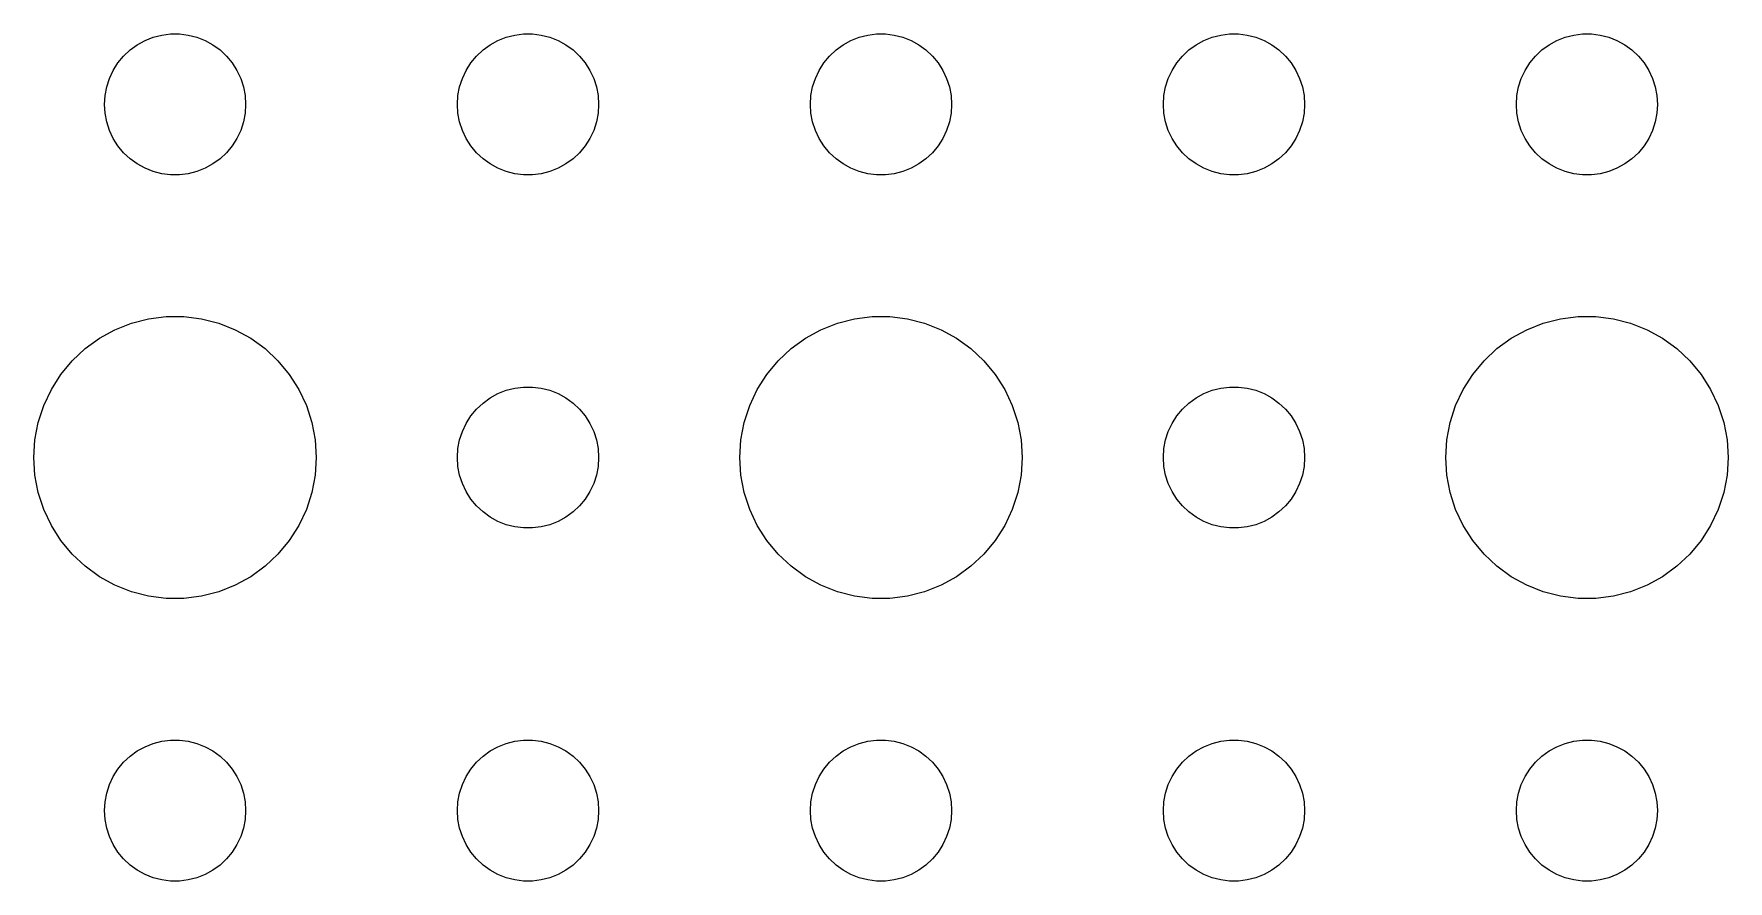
# Model space of a CAD drawing. Header units: metres. Extents: x -134 to 134, y 62 to 166.
# Drawn here: x -70.5 to -34.5, y 90 to 108 of the extents above; entities that cross this region are included whole.
import ezdxf

# ---------------------------------------------------------------- set-up
doc = ezdxf.new("R2010")
doc.units = ezdxf.units.M

msp = doc.modelspace()

# ---------------------------------------------------------------- linework, layer by layer
for p, q in [((-68.5934, 107.527), (-68.4561, 107.656)), ((-68.4561, 107.656), (-68.3037, 107.766)), ((-68.3037, 107.766), (-68.1387, 107.857)), ((-68.1387, 107.857), (-67.9635, 107.927)), ((-67.9635, 107.927), (-67.7811, 107.973)), ((-67.7811, 107.973), (-67.5942, 107.997)), ((-67.5942, 107.997), (-67.4058, 107.997)), ((-67.4058, 107.997), (-67.2189, 107.973)), ((-67.2189, 107.973), (-67.0365, 107.927)), ((-67.0365, 107.927), (-66.8613, 107.857)), ((-66.8613, 107.857), (-66.6963, 107.766)), ((-66.6963, 107.766), (-66.5439, 107.656)), ((-66.5439, 107.656), (-66.4065, 107.527)), ((-61.0934, 107.527), (-60.9561, 107.656)), ((-60.9561, 107.656), (-60.8037, 107.766)), ((-60.8037, 107.766), (-60.6387, 107.857)), ((-60.6387, 107.857), (-60.4635, 107.927)), ((-60.4635, 107.927), (-60.2811, 107.973)), ((-60.2811, 107.973), (-60.0942, 107.997)), ((-60.0942, 107.997), (-59.9058, 107.997)), ((-59.9058, 107.997), (-59.7189, 107.973)), ((-59.7189, 107.973), (-59.5365, 107.927)), ((-59.5365, 107.927), (-59.3613, 107.857)), ((-59.3613, 107.857), (-59.1963, 107.766)), ((-59.1963, 107.766), (-59.0439, 107.656)), ((-59.0439, 107.656), (-58.9065, 107.527)), ((-53.5934, 107.527), (-53.4561, 107.656)), ((-53.4561, 107.656), (-53.3037, 107.766)), ((-53.3037, 107.766), (-53.1387, 107.857)), ((-53.1387, 107.857), (-52.9635, 107.927)), ((-52.9635, 107.927), (-52.7811, 107.973)), ((-52.7811, 107.973), (-52.5942, 107.997)), ((-52.5942, 107.997), (-52.4058, 107.997)), ((-52.4058, 107.997), (-52.2189, 107.973)), ((-52.2189, 107.973), (-52.0365, 107.927)), ((-52.0365, 107.927), (-51.8613, 107.857)), ((-51.8613, 107.857), (-51.6963, 107.766)), ((-51.6963, 107.766), (-51.5439, 107.656)), ((-51.5439, 107.656), (-51.4065, 107.527)), ((-46.0934, 107.527), (-45.9561, 107.656)), ((-45.9561, 107.656), (-45.8037, 107.766)), ((-45.8037, 107.766), (-45.6387, 107.857)), ((-45.6387, 107.857), (-45.4635, 107.927)), ((-45.4635, 107.927), (-45.2811, 107.973)), ((-45.2811, 107.973), (-45.0942, 107.997)), ((-45.0942, 107.997), (-44.9058, 107.997)), ((-44.9058, 107.997), (-44.7189, 107.973)), ((-44.7189, 107.973), (-44.5365, 107.927)), ((-44.5365, 107.927), (-44.3613, 107.857)), ((-44.3613, 107.857), (-44.1963, 107.766)), ((-44.1963, 107.766), (-44.0439, 107.656)), ((-44.0439, 107.656), (-43.9065, 107.527)), ((-38.5934, 107.527), (-38.4561, 107.656)), ((-38.4561, 107.656), (-38.3037, 107.766)), ((-38.3037, 107.766), (-38.1387, 107.857)), ((-38.1387, 107.857), (-37.9635, 107.927)), ((-37.9635, 107.927), (-37.7811, 107.973)), ((-37.7811, 107.973), (-37.5942, 107.997)), ((-37.5942, 107.997), (-37.4058, 107.997)), ((-37.4058, 107.997), (-37.2189, 107.973)), ((-37.2189, 107.973), (-37.0365, 107.927)), ((-37.0365, 107.927), (-36.8613, 107.857)), ((-36.8613, 107.857), (-36.6963, 107.766)), ((-36.6963, 107.766), (-36.5439, 107.656)), ((-36.5439, 107.656), (-36.4065, 107.527)), ((-68.8145, 107.223), (-68.7135, 107.382)), ((-68.7135, 107.382), (-68.5934, 107.527)), ((-66.4065, 107.527), (-66.2865, 107.382)), ((-66.2865, 107.382), (-66.1855, 107.223)), ((-61.3145, 107.223), (-61.2135, 107.382)), ((-61.2135, 107.382), (-61.0934, 107.527)), ((-58.9065, 107.527), (-58.7865, 107.382)), ((-58.7865, 107.382), (-58.6855, 107.223)), ((-53.8145, 107.223), (-53.7135, 107.382)), ((-53.7135, 107.382), (-53.5934, 107.527)), ((-51.4065, 107.527), (-51.2865, 107.382)), ((-51.2865, 107.382), (-51.1855, 107.223)), ((-46.3145, 107.223), (-46.2135, 107.382)), ((-46.2135, 107.382), (-46.0934, 107.527)), ((-43.9065, 107.527), (-43.7865, 107.382)), ((-43.7865, 107.382), (-43.6855, 107.223)), ((-38.8145, 107.223), (-38.7135, 107.382)), ((-38.7135, 107.382), (-38.5934, 107.527)), ((-36.4065, 107.527), (-36.2865, 107.382)), ((-36.2865, 107.382), (-36.1855, 107.223)), ((-68.9529, 106.873), (-68.8947, 107.052)), ((-68.8947, 107.052), (-68.8145, 107.223)), ((-66.1855, 107.223), (-66.1053, 107.052)), ((-66.1053, 107.052), (-66.0471, 106.873)), ((-61.4529, 106.873), (-61.3947, 107.052)), ((-61.3947, 107.052), (-61.3145, 107.223)), ((-58.6855, 107.223), (-58.6053, 107.052)), ((-58.6053, 107.052), (-58.5471, 106.873)), ((-53.9529, 106.873), (-53.8947, 107.052)), ((-53.8947, 107.052), (-53.8145, 107.223)), ((-51.1855, 107.223), (-51.1053, 107.052)), ((-51.1053, 107.052), (-51.0471, 106.873)), ((-46.4529, 106.873), (-46.3947, 107.052)), ((-46.3947, 107.052), (-46.3145, 107.223)), ((-43.6855, 107.223), (-43.6053, 107.052)), ((-43.6053, 107.052), (-43.5471, 106.873)), ((-38.9529, 106.873), (-38.8947, 107.052)), ((-38.8947, 107.052), (-38.8145, 107.223)), ((-36.1855, 107.223), (-36.1053, 107.052)), ((-36.1053, 107.052), (-36.0471, 106.873)), ((-69, 106.5), (-68.9882, 106.688)), ((-68.9882, 106.688), (-68.9529, 106.873)), ((-66.0471, 106.873), (-66.0118, 106.688)), ((-66.0118, 106.688), (-66, 106.5)), ((-61.5, 106.5), (-61.4882, 106.688)), ((-61.4882, 106.688), (-61.4529, 106.873)), ((-58.5471, 106.873), (-58.5118, 106.688)), ((-58.5118, 106.688), (-58.5, 106.5)), ((-54, 106.5), (-53.9882, 106.688)), ((-53.9882, 106.688), (-53.9529, 106.873)), ((-51.0471, 106.873), (-51.0118, 106.688)), ((-51.0118, 106.688), (-51, 106.5)), ((-46.5, 106.5), (-46.4882, 106.688)), ((-46.4882, 106.688), (-46.4529, 106.873)), ((-43.5471, 106.873), (-43.5118, 106.688)), ((-43.5118, 106.688), (-43.5, 106.5)), ((-39, 106.5), (-38.9882, 106.688)), ((-38.9882, 106.688), (-38.9529, 106.873)), ((-36.0471, 106.873), (-36.0118, 106.688)), ((-36.0118, 106.688), (-36, 106.5)), ((-68.9882, 106.312), (-69, 106.5)), ((-68.9529, 106.127), (-68.9882, 106.312)), ((-66.0118, 106.312), (-66.0471, 106.127)), ((-66, 106.5), (-66.0118, 106.312)), ((-61.4882, 106.312), (-61.5, 106.5)), ((-61.4529, 106.127), (-61.4882, 106.312)), ((-58.5118, 106.312), (-58.5471, 106.127)), ((-58.5, 106.5), (-58.5118, 106.312)), ((-53.9882, 106.312), (-54, 106.5)), ((-53.9529, 106.127), (-53.9882, 106.312)), ((-51.0118, 106.312), (-51.0471, 106.127)), ((-51, 106.5), (-51.0118, 106.312)), ((-46.4882, 106.312), (-46.5, 106.5)), ((-46.4529, 106.127), (-46.4882, 106.312)), ((-43.5118, 106.312), (-43.5471, 106.127)), ((-43.5, 106.5), (-43.5118, 106.312)), ((-38.9882, 106.312), (-39, 106.5)), ((-38.9529, 106.127), (-38.9882, 106.312)), ((-36.0118, 106.312), (-36.0471, 106.127)), ((-36, 106.5), (-36.0118, 106.312)), ((-68.8947, 105.948), (-68.9529, 106.127)), ((-68.8145, 105.777), (-68.8947, 105.948)), ((-66.1053, 105.948), (-66.1855, 105.777)), ((-66.0471, 106.127), (-66.1053, 105.948)), ((-61.3947, 105.948), (-61.4529, 106.127)), ((-61.3145, 105.777), (-61.3947, 105.948)), ((-58.6053, 105.948), (-58.6855, 105.777)), ((-58.5471, 106.127), (-58.6053, 105.948)), ((-53.8947, 105.948), (-53.9529, 106.127)), ((-53.8145, 105.777), (-53.8947, 105.948)), ((-51.1053, 105.948), (-51.1855, 105.777)), ((-51.0471, 106.127), (-51.1053, 105.948)), ((-46.3947, 105.948), (-46.4529, 106.127)), ((-46.3145, 105.777), (-46.3947, 105.948)), ((-43.6053, 105.948), (-43.6855, 105.777)), ((-43.5471, 106.127), (-43.6053, 105.948)), ((-38.8947, 105.948), (-38.9529, 106.127)), ((-38.8145, 105.777), (-38.8947, 105.948)), ((-36.1053, 105.948), (-36.1855, 105.777)), ((-36.0471, 106.127), (-36.1053, 105.948)), ((-68.7135, 105.618), (-68.8145, 105.777)), ((-68.5934, 105.473), (-68.7135, 105.618)), ((-66.2865, 105.618), (-66.4065, 105.473)), ((-66.1855, 105.777), (-66.2865, 105.618)), ((-61.2135, 105.618), (-61.3145, 105.777)), ((-61.0934, 105.473), (-61.2135, 105.618)), ((-58.7865, 105.618), (-58.9065, 105.473)), ((-58.6855, 105.777), (-58.7865, 105.618)), ((-53.7135, 105.618), (-53.8145, 105.777)), ((-53.5934, 105.473), (-53.7135, 105.618)), ((-51.2865, 105.618), (-51.4065, 105.473)), ((-51.1855, 105.777), (-51.2865, 105.618)), ((-46.2135, 105.618), (-46.3145, 105.777)), ((-46.0934, 105.473), (-46.2135, 105.618)), ((-43.7865, 105.618), (-43.9065, 105.473)), ((-43.6855, 105.777), (-43.7865, 105.618)), ((-38.7135, 105.618), (-38.8145, 105.777)), ((-38.5934, 105.473), (-38.7135, 105.618)), ((-36.2865, 105.618), (-36.4065, 105.473)), ((-36.1855, 105.777), (-36.2865, 105.618)), ((-68.4561, 105.344), (-68.5934, 105.473)), ((-68.3037, 105.234), (-68.4561, 105.344)), ((-68.1387, 105.143), (-68.3037, 105.234)), ((-67.9635, 105.073), (-68.1387, 105.143)), ((-66.8613, 105.143), (-67.0365, 105.073)), ((-66.6963, 105.234), (-66.8613, 105.143)), ((-66.5439, 105.344), (-66.6963, 105.234)), ((-66.4065, 105.473), (-66.5439, 105.344)), ((-60.9561, 105.344), (-61.0934, 105.473)), ((-60.8037, 105.234), (-60.9561, 105.344)), ((-60.6387, 105.143), (-60.8037, 105.234)), ((-60.4635, 105.073), (-60.6387, 105.143)), ((-59.3613, 105.143), (-59.5365, 105.073)), ((-59.1963, 105.234), (-59.3613, 105.143)), ((-59.0439, 105.344), (-59.1963, 105.234)), ((-58.9065, 105.473), (-59.0439, 105.344)), ((-53.4561, 105.344), (-53.5934, 105.473)), ((-53.3037, 105.234), (-53.4561, 105.344)), ((-53.1387, 105.143), (-53.3037, 105.234)), ((-52.9635, 105.073), (-53.1387, 105.143)), ((-51.8613, 105.143), (-52.0365, 105.073)), ((-51.6963, 105.234), (-51.8613, 105.143)), ((-51.5439, 105.344), (-51.6963, 105.234)), ((-51.4065, 105.473), (-51.5439, 105.344)), ((-45.9561, 105.344), (-46.0934, 105.473)), ((-45.8037, 105.234), (-45.9561, 105.344)), ((-45.6387, 105.143), (-45.8037, 105.234)), ((-45.4635, 105.073), (-45.6387, 105.143)), ((-44.3613, 105.143), (-44.5365, 105.073)), ((-44.1963, 105.234), (-44.3613, 105.143)), ((-44.0439, 105.344), (-44.1963, 105.234)), ((-43.9065, 105.473), (-44.0439, 105.344)), ((-38.4561, 105.344), (-38.5934, 105.473)), ((-38.3037, 105.234), (-38.4561, 105.344)), ((-38.1387, 105.143), (-38.3037, 105.234)), ((-37.9635, 105.073), (-38.1387, 105.143)), ((-36.8613, 105.143), (-37.0365, 105.073)), ((-36.6963, 105.234), (-36.8613, 105.143)), ((-36.5439, 105.344), (-36.6963, 105.234)), ((-36.4065, 105.473), (-36.5439, 105.344)), ((-67.7811, 105.027), (-67.9635, 105.073)), ((-67.5942, 105.003), (-67.7811, 105.027)), ((-67.4058, 105.003), (-67.5942, 105.003)), ((-67.2189, 105.027), (-67.4058, 105.003)), ((-67.0365, 105.073), (-67.2189, 105.027)), ((-60.2811, 105.027), (-60.4635, 105.073)), ((-60.0942, 105.003), (-60.2811, 105.027)), ((-59.9058, 105.003), (-60.0942, 105.003)), ((-59.7189, 105.027), (-59.9058, 105.003)), ((-59.5365, 105.073), (-59.7189, 105.027)), ((-52.7811, 105.027), (-52.9635, 105.073)), ((-52.5942, 105.003), (-52.7811, 105.027)), ((-52.4058, 105.003), (-52.5942, 105.003)), ((-52.2189, 105.027), (-52.4058, 105.003)), ((-52.0365, 105.073), (-52.2189, 105.027)), ((-45.2811, 105.027), (-45.4635, 105.073)), ((-45.0942, 105.003), (-45.2811, 105.027)), ((-44.9058, 105.003), (-45.0942, 105.003)), ((-44.7189, 105.027), (-44.9058, 105.003)), ((-44.5365, 105.073), (-44.7189, 105.027)), ((-37.7811, 105.027), (-37.9635, 105.073)), ((-37.5942, 105.003), (-37.7811, 105.027)), ((-37.4058, 105.003), (-37.5942, 105.003)), ((-37.2189, 105.027), (-37.4058, 105.003)), ((-37.0365, 105.073), (-37.2189, 105.027)), ((-68.427, 101.853), (-68.0621, 101.947)), ((-68.0621, 101.947), (-67.6884, 101.994)), ((-67.6884, 101.994), (-67.3116, 101.994)), ((-67.3116, 101.994), (-66.9379, 101.947)), ((-66.9379, 101.947), (-66.573, 101.853)), ((-53.427, 101.853), (-53.0621, 101.947)), ((-53.0621, 101.947), (-52.6884, 101.994)), ((-52.6884, 101.994), (-52.3116, 101.994)), ((-52.3116, 101.994), (-51.9379, 101.947)), ((-51.9379, 101.947), (-51.5729, 101.853)), ((-38.427, 101.853), (-38.0621, 101.947)), ((-38.0621, 101.947), (-37.6884, 101.994)), ((-37.6884, 101.994), (-37.3116, 101.994)), ((-37.3116, 101.994), (-36.9379, 101.947)), ((-36.9379, 101.947), (-36.5729, 101.853)), ((-69.4123, 101.312), (-69.1075, 101.533)), ((-69.1075, 101.533), (-68.7773, 101.714)), ((-68.7773, 101.714), (-68.427, 101.853)), ((-66.573, 101.853), (-66.2227, 101.714)), ((-66.2227, 101.714), (-65.8925, 101.533)), ((-65.8925, 101.533), (-65.5877, 101.312)), ((-54.4123, 101.312), (-54.1075, 101.533)), ((-54.1075, 101.533), (-53.7773, 101.714)), ((-53.7773, 101.714), (-53.427, 101.853)), ((-51.5729, 101.853), (-51.2227, 101.714)), ((-51.2227, 101.714), (-50.8925, 101.533)), ((-50.8925, 101.533), (-50.5877, 101.312)), ((-39.4123, 101.312), (-39.1075, 101.533)), ((-39.1075, 101.533), (-38.7773, 101.714)), ((-38.7773, 101.714), (-38.427, 101.853)), ((-36.5729, 101.853), (-36.2227, 101.714)), ((-36.2227, 101.714), (-35.8925, 101.533)), ((-35.8925, 101.533), (-35.5877, 101.312)), ((-69.6869, 101.054), (-69.4123, 101.312)), ((-65.5877, 101.312), (-65.3131, 101.054)), ((-54.6869, 101.054), (-54.4123, 101.312)), ((-50.5877, 101.312), (-50.3131, 101.054)), ((-39.6869, 101.054), (-39.4123, 101.312)), ((-35.5877, 101.312), (-35.3131, 101.054)), ((-69.927, 100.763), (-69.6869, 101.054)), ((-65.3131, 101.054), (-65.073, 100.763)), ((-54.927, 100.763), (-54.6869, 101.054)), ((-50.3131, 101.054), (-50.0729, 100.763)), ((-39.927, 100.763), (-39.6869, 101.054)), ((-35.3131, 101.054), (-35.0729, 100.763)), ((-70.2893, 100.104), (-70.1289, 100.445)), ((-70.1289, 100.445), (-69.927, 100.763)), ((-65.073, 100.763), (-64.8711, 100.445)), ((-64.8711, 100.445), (-64.7107, 100.104)), ((-60.4635, 100.427), (-60.2811, 100.473)), ((-60.2811, 100.473), (-60.0942, 100.497)), ((-60.0942, 100.497), (-59.9058, 100.497)), ((-59.9058, 100.497), (-59.7189, 100.473)), ((-59.7189, 100.473), (-59.5365, 100.427)), ((-55.2893, 100.104), (-55.1289, 100.445)), ((-55.1289, 100.445), (-54.927, 100.763)), ((-50.0729, 100.763), (-49.8711, 100.445)), ((-49.8711, 100.445), (-49.7107, 100.104)), ((-45.4635, 100.427), (-45.2811, 100.473)), ((-45.2811, 100.473), (-45.0942, 100.497)), ((-45.0942, 100.497), (-44.9058, 100.497)), ((-44.9058, 100.497), (-44.7189, 100.473)), ((-44.7189, 100.473), (-44.5365, 100.427)), ((-40.2893, 100.104), (-40.1289, 100.445)), ((-40.1289, 100.445), (-39.927, 100.763)), ((-35.0729, 100.763), (-34.8711, 100.445)), ((-34.8711, 100.445), (-34.7107, 100.104)), ((-70.4057, 99.7461), (-70.2893, 100.104)), ((-64.7107, 100.104), (-64.5943, 99.7461)), ((-61.0934, 100.027), (-60.9561, 100.156)), ((-60.9561, 100.156), (-60.8037, 100.266)), ((-60.8037, 100.266), (-60.6387, 100.357)), ((-60.6387, 100.357), (-60.4635, 100.427)), ((-59.5365, 100.427), (-59.3613, 100.357)), ((-59.3613, 100.357), (-59.1963, 100.266)), ((-59.1963, 100.266), (-59.0439, 100.156)), ((-59.0439, 100.156), (-58.9065, 100.027)), ((-55.4057, 99.7461), (-55.2893, 100.104)), ((-49.7107, 100.104), (-49.5942, 99.7461)), ((-46.0934, 100.027), (-45.9561, 100.156)), ((-45.9561, 100.156), (-45.8037, 100.266)), ((-45.8037, 100.266), (-45.6387, 100.357)), ((-45.6387, 100.357), (-45.4635, 100.427)), ((-44.5365, 100.427), (-44.3613, 100.357)), ((-44.3613, 100.357), (-44.1963, 100.266)), ((-44.1963, 100.266), (-44.0439, 100.156)), ((-44.0439, 100.156), (-43.9065, 100.027)), ((-40.4057, 99.7461), (-40.2893, 100.104)), ((-34.7107, 100.104), (-34.5942, 99.7461)), ((-70.4763, 99.376), (-70.4057, 99.7461)), ((-64.5943, 99.7461), (-64.5237, 99.376)), ((-61.3947, 99.5522), (-61.3145, 99.7226)), ((-61.3145, 99.7226), (-61.2135, 99.8817)), ((-61.2135, 99.8817), (-61.0934, 100.027)), ((-58.9065, 100.027), (-58.7865, 99.8817)), ((-58.7865, 99.8817), (-58.6855, 99.7226)), ((-58.6855, 99.7226), (-58.6053, 99.5522)), ((-55.4763, 99.376), (-55.4057, 99.7461)), ((-49.5942, 99.7461), (-49.5237, 99.376)), ((-46.3947, 99.5522), (-46.3145, 99.7226)), ((-46.3145, 99.7226), (-46.2135, 99.8817)), ((-46.2135, 99.8817), (-46.0934, 100.027)), ((-43.9065, 100.027), (-43.7865, 99.8817)), ((-43.7865, 99.8817), (-43.6855, 99.7226)), ((-43.6855, 99.7226), (-43.6053, 99.5522)), ((-40.4763, 99.376), (-40.4057, 99.7461)), ((-34.5942, 99.7461), (-34.5237, 99.376)), ((-70.5, 99), (-70.4763, 99.376)), ((-64.5237, 99.376), (-64.5, 99)), ((-61.4882, 99.188), (-61.4529, 99.373)), ((-61.4529, 99.373), (-61.3947, 99.5522)), ((-58.6053, 99.5522), (-58.5471, 99.373)), ((-58.5471, 99.373), (-58.5118, 99.188)), ((-55.5, 99), (-55.4763, 99.376)), ((-49.5237, 99.376), (-49.5, 99)), ((-46.4882, 99.188), (-46.4529, 99.373)), ((-46.4529, 99.373), (-46.3947, 99.5522)), ((-43.6053, 99.5522), (-43.5471, 99.373)), ((-43.5471, 99.373), (-43.5118, 99.188)), ((-40.5, 99), (-40.4763, 99.376)), ((-34.5237, 99.376), (-34.5, 99)), ((-70.4763, 98.624), (-70.5, 99)), ((-64.5, 99), (-64.5237, 98.624)), ((-61.5, 99), (-61.4882, 99.188)), ((-61.4882, 98.812), (-61.5, 99)), ((-58.5118, 99.188), (-58.5, 99)), ((-58.5, 99), (-58.5118, 98.812)), ((-55.4763, 98.624), (-55.5, 99)), ((-49.5, 99), (-49.5237, 98.624)), ((-46.5, 99), (-46.4882, 99.188)), ((-46.4882, 98.812), (-46.5, 99)), ((-43.5118, 99.188), (-43.5, 99)), ((-43.5, 99), (-43.5118, 98.812)), ((-40.4763, 98.624), (-40.5, 99)), ((-34.5, 99), (-34.5237, 98.624)), ((-61.4529, 98.627), (-61.4882, 98.812)), ((-58.5118, 98.812), (-58.5471, 98.627)), ((-46.4529, 98.627), (-46.4882, 98.812)), ((-43.5118, 98.812), (-43.5471, 98.627)), ((-70.4057, 98.2539), (-70.4763, 98.624)), ((-64.5237, 98.624), (-64.5943, 98.2539)), ((-61.3947, 98.4478), (-61.4529, 98.627)), ((-61.3145, 98.2774), (-61.3947, 98.4478)), ((-58.6053, 98.4478), (-58.6855, 98.2774)), ((-58.5471, 98.627), (-58.6053, 98.4478)), ((-55.4057, 98.2539), (-55.4763, 98.624)), ((-49.5237, 98.624), (-49.5942, 98.2539)), ((-46.3947, 98.4478), (-46.4529, 98.627)), ((-46.3145, 98.2774), (-46.3947, 98.4478)), ((-43.6053, 98.4478), (-43.6855, 98.2774)), ((-43.5471, 98.627), (-43.6053, 98.4478)), ((-40.4057, 98.2539), (-40.4763, 98.624)), ((-34.5237, 98.624), (-34.5942, 98.2539)), ((-70.2893, 97.8956), (-70.4057, 98.2539)), ((-64.5943, 98.2539), (-64.7107, 97.8956)), ((-61.2135, 98.1183), (-61.3145, 98.2774)), ((-61.0934, 97.9732), (-61.2135, 98.1183)), ((-60.9561, 97.8442), (-61.0934, 97.9732)), ((-58.9065, 97.9732), (-59.0439, 97.8442)), ((-58.7865, 98.1183), (-58.9065, 97.9732)), ((-58.6855, 98.2774), (-58.7865, 98.1183)), ((-55.2893, 97.8956), (-55.4057, 98.2539)), ((-49.5942, 98.2539), (-49.7107, 97.8956)), ((-46.2135, 98.1183), (-46.3145, 98.2774)), ((-46.0934, 97.9732), (-46.2135, 98.1183)), ((-45.9561, 97.8442), (-46.0934, 97.9732)), ((-43.9065, 97.9732), (-44.0439, 97.8442)), ((-43.7865, 98.1183), (-43.9065, 97.9732)), ((-43.6855, 98.2774), (-43.7865, 98.1183)), ((-40.2893, 97.8956), (-40.4057, 98.2539)), ((-34.5942, 98.2539), (-34.7107, 97.8956)), ((-70.1289, 97.5547), (-70.2893, 97.8956)), ((-64.7107, 97.8956), (-64.8711, 97.5547)), ((-60.8037, 97.7335), (-60.9561, 97.8442)), ((-60.6387, 97.6428), (-60.8037, 97.7335)), ((-60.4635, 97.5734), (-60.6387, 97.6428)), ((-60.2811, 97.5266), (-60.4635, 97.5734)), ((-59.5365, 97.5734), (-59.7189, 97.5266)), ((-59.3613, 97.6428), (-59.5365, 97.5734)), ((-59.1963, 97.7335), (-59.3613, 97.6428)), ((-59.0439, 97.8442), (-59.1963, 97.7335)), ((-55.1289, 97.5547), (-55.2893, 97.8956)), ((-49.7107, 97.8956), (-49.8711, 97.5547)), ((-45.8037, 97.7335), (-45.9561, 97.8442)), ((-45.6387, 97.6428), (-45.8037, 97.7335)), ((-45.4635, 97.5734), (-45.6387, 97.6428)), ((-45.2811, 97.5266), (-45.4635, 97.5734)), ((-44.5365, 97.5734), (-44.7189, 97.5266)), ((-44.3613, 97.6428), (-44.5365, 97.5734)), ((-44.1963, 97.7335), (-44.3613, 97.6428)), ((-44.0439, 97.8442), (-44.1963, 97.7335)), ((-40.1289, 97.5547), (-40.2893, 97.8956)), ((-34.7107, 97.8956), (-34.8711, 97.5547)), ((-69.927, 97.2366), (-70.1289, 97.5547)), ((-69.6869, 96.9464), (-69.927, 97.2366)), ((-65.073, 97.2366), (-65.3131, 96.9464)), ((-64.8711, 97.5547), (-65.073, 97.2366)), ((-60.0942, 97.503), (-60.2811, 97.5266)), ((-59.9058, 97.503), (-60.0942, 97.503)), ((-59.7189, 97.5266), (-59.9058, 97.503)), ((-54.927, 97.2366), (-55.1289, 97.5547)), ((-54.6869, 96.9464), (-54.927, 97.2366)), ((-50.0729, 97.2366), (-50.3131, 96.9464)), ((-49.8711, 97.5547), (-50.0729, 97.2366)), ((-45.0942, 97.503), (-45.2811, 97.5266)), ((-44.9058, 97.503), (-45.0942, 97.503)), ((-44.7189, 97.5266), (-44.9058, 97.503)), ((-39.927, 97.2366), (-40.1289, 97.5547)), ((-39.6869, 96.9464), (-39.927, 97.2366)), ((-35.0729, 97.2366), (-35.3131, 96.9464)), ((-34.8711, 97.5547), (-35.0729, 97.2366)), ((-69.4123, 96.6885), (-69.6869, 96.9464)), ((-65.3131, 96.9464), (-65.5877, 96.6885)), ((-54.4123, 96.6885), (-54.6869, 96.9464)), ((-50.3131, 96.9464), (-50.5877, 96.6885)), ((-39.4123, 96.6885), (-39.6869, 96.9464)), ((-35.3131, 96.9464), (-35.5877, 96.6885)), ((-69.1075, 96.467), (-69.4123, 96.6885)), ((-65.5877, 96.6885), (-65.8925, 96.467)), ((-54.1075, 96.467), (-54.4123, 96.6885)), ((-50.5877, 96.6885), (-50.8925, 96.467)), ((-39.1075, 96.467), (-39.4123, 96.6885)), ((-35.5877, 96.6885), (-35.8925, 96.467)), ((-68.7773, 96.2855), (-69.1075, 96.467)), ((-68.427, 96.1468), (-68.7773, 96.2855)), ((-68.0621, 96.0531), (-68.427, 96.1468)), ((-66.573, 96.1468), (-66.9379, 96.0531)), ((-66.2227, 96.2855), (-66.573, 96.1468)), ((-65.8925, 96.467), (-66.2227, 96.2855)), ((-53.7773, 96.2855), (-54.1075, 96.467)), ((-53.427, 96.1468), (-53.7773, 96.2855)), ((-53.0621, 96.0531), (-53.427, 96.1468)), ((-51.5729, 96.1468), (-51.9379, 96.0531)), ((-51.2227, 96.2855), (-51.5729, 96.1468)), ((-50.8925, 96.467), (-51.2227, 96.2855)), ((-38.7773, 96.2855), (-39.1075, 96.467)), ((-38.427, 96.1468), (-38.7773, 96.2855)), ((-38.0621, 96.0531), (-38.427, 96.1468)), ((-36.5729, 96.1468), (-36.9379, 96.0531)), ((-36.2227, 96.2855), (-36.5729, 96.1468)), ((-35.8925, 96.467), (-36.2227, 96.2855)), ((-67.6884, 96.0059), (-68.0621, 96.0531)), ((-67.3116, 96.0059), (-67.6884, 96.0059)), ((-66.9379, 96.0531), (-67.3116, 96.0059)), ((-52.6884, 96.0059), (-53.0621, 96.0531)), ((-52.3116, 96.0059), (-52.6884, 96.0059)), ((-51.9379, 96.0531), (-52.3116, 96.0059)), ((-37.6884, 96.0059), (-38.0621, 96.0531)), ((-37.3116, 96.0059), (-37.6884, 96.0059)), ((-36.9379, 96.0531), (-37.3116, 96.0059)), ((-68.1387, 92.8573), (-67.9635, 92.9266)), ((-67.9635, 92.9266), (-67.7811, 92.9734)), ((-67.7811, 92.9734), (-67.5942, 92.997)), ((-67.5942, 92.997), (-67.4058, 92.997)), ((-67.4058, 92.997), (-67.2189, 92.9734)), ((-67.2189, 92.9734), (-67.0365, 92.9266)), ((-67.0365, 92.9266), (-66.8613, 92.8573)), ((-60.6387, 92.8573), (-60.4635, 92.9266)), ((-60.4635, 92.9266), (-60.2811, 92.9734)), ((-60.2811, 92.9734), (-60.0942, 92.997)), ((-60.0942, 92.997), (-59.9058, 92.997)), ((-59.9058, 92.997), (-59.7189, 92.9734)), ((-59.7189, 92.9734), (-59.5365, 92.9266)), ((-59.5365, 92.9266), (-59.3613, 92.8573)), ((-53.1387, 92.8573), (-52.9635, 92.9266)), ((-52.9635, 92.9266), (-52.7811, 92.9734)), ((-52.7811, 92.9734), (-52.5942, 92.997)), ((-52.5942, 92.997), (-52.4058, 92.997)), ((-52.4058, 92.997), (-52.2189, 92.9734)), ((-52.2189, 92.9734), (-52.0365, 92.9266)), ((-52.0365, 92.9266), (-51.8613, 92.8573)), ((-45.6387, 92.8573), (-45.4635, 92.9266)), ((-45.4635, 92.9266), (-45.2811, 92.9734)), ((-45.2811, 92.9734), (-45.0942, 92.997)), ((-45.0942, 92.997), (-44.9058, 92.997)), ((-44.9058, 92.997), (-44.7189, 92.9734)), ((-44.7189, 92.9734), (-44.5365, 92.9266)), ((-44.5365, 92.9266), (-44.3613, 92.8573)), ((-38.1387, 92.8573), (-37.9635, 92.9266)), ((-37.9635, 92.9266), (-37.7811, 92.9734)), ((-37.7811, 92.9734), (-37.5942, 92.997)), ((-37.5942, 92.997), (-37.4058, 92.997)), ((-37.4058, 92.997), (-37.2189, 92.9734)), ((-37.2189, 92.9734), (-37.0365, 92.9266)), ((-37.0365, 92.9266), (-36.8613, 92.8573)), ((-68.7135, 92.3817), (-68.5934, 92.5268)), ((-68.5934, 92.5268), (-68.4561, 92.6558)), ((-68.4561, 92.6558), (-68.3037, 92.7665)), ((-68.3037, 92.7665), (-68.1387, 92.8573)), ((-66.8613, 92.8573), (-66.6963, 92.7665)), ((-66.6963, 92.7665), (-66.5439, 92.6558)), ((-66.5439, 92.6558), (-66.4065, 92.5268)), ((-66.4065, 92.5268), (-66.2865, 92.3817)), ((-61.2135, 92.3817), (-61.0934, 92.5268)), ((-61.0934, 92.5268), (-60.9561, 92.6558)), ((-60.9561, 92.6558), (-60.8037, 92.7665)), ((-60.8037, 92.7665), (-60.6387, 92.8573)), ((-59.3613, 92.8573), (-59.1963, 92.7665)), ((-59.1963, 92.7665), (-59.0439, 92.6558)), ((-59.0439, 92.6558), (-58.9065, 92.5268)), ((-58.9065, 92.5268), (-58.7865, 92.3817)), ((-53.7135, 92.3817), (-53.5934, 92.5268)), ((-53.5934, 92.5268), (-53.4561, 92.6558)), ((-53.4561, 92.6558), (-53.3037, 92.7665)), ((-53.3037, 92.7665), (-53.1387, 92.8573)), ((-51.8613, 92.8573), (-51.6963, 92.7665)), ((-51.6963, 92.7665), (-51.5439, 92.6558)), ((-51.5439, 92.6558), (-51.4065, 92.5268)), ((-51.4065, 92.5268), (-51.2865, 92.3817)), ((-46.2135, 92.3817), (-46.0934, 92.5268)), ((-46.0934, 92.5268), (-45.9561, 92.6558)), ((-45.9561, 92.6558), (-45.8037, 92.7665)), ((-45.8037, 92.7665), (-45.6387, 92.8573)), ((-44.3613, 92.8573), (-44.1963, 92.7665)), ((-44.1963, 92.7665), (-44.0439, 92.6558)), ((-44.0439, 92.6558), (-43.9065, 92.5268)), ((-43.9065, 92.5268), (-43.7865, 92.3817)), ((-38.7135, 92.3817), (-38.5934, 92.5268)), ((-38.5934, 92.5268), (-38.4561, 92.6558)), ((-38.4561, 92.6558), (-38.3037, 92.7665)), ((-38.3037, 92.7665), (-38.1387, 92.8573)), ((-36.8613, 92.8573), (-36.6963, 92.7665)), ((-36.6963, 92.7665), (-36.5439, 92.6558)), ((-36.5439, 92.6558), (-36.4065, 92.5268)), ((-36.4065, 92.5268), (-36.2865, 92.3817)), ((-68.8947, 92.0522), (-68.8145, 92.2226)), ((-68.8145, 92.2226), (-68.7135, 92.3817)), ((-66.2865, 92.3817), (-66.1855, 92.2226)), ((-66.1855, 92.2226), (-66.1053, 92.0522)), ((-61.3947, 92.0522), (-61.3145, 92.2226)), ((-61.3145, 92.2226), (-61.2135, 92.3817)), ((-58.7865, 92.3817), (-58.6855, 92.2226)), ((-58.6855, 92.2226), (-58.6053, 92.0522)), ((-53.8947, 92.0522), (-53.8145, 92.2226)), ((-53.8145, 92.2226), (-53.7135, 92.3817)), ((-51.2865, 92.3817), (-51.1855, 92.2226)), ((-51.1855, 92.2226), (-51.1053, 92.0522)), ((-46.3947, 92.0522), (-46.3145, 92.2226)), ((-46.3145, 92.2226), (-46.2135, 92.3817)), ((-43.7865, 92.3817), (-43.6855, 92.2226)), ((-43.6855, 92.2226), (-43.6053, 92.0522)), ((-38.8947, 92.0522), (-38.8145, 92.2226)), ((-38.8145, 92.2226), (-38.7135, 92.3817)), ((-36.2865, 92.3817), (-36.1855, 92.2226)), ((-36.1855, 92.2226), (-36.1053, 92.0522)), ((-68.9882, 91.688), (-68.9529, 91.873)), ((-68.9529, 91.873), (-68.8947, 92.0522)), ((-66.1053, 92.0522), (-66.0471, 91.873)), ((-66.0471, 91.873), (-66.0118, 91.688)), ((-61.4882, 91.688), (-61.4529, 91.873)), ((-61.4529, 91.873), (-61.3947, 92.0522)), ((-58.6053, 92.0522), (-58.5471, 91.873)), ((-58.5471, 91.873), (-58.5118, 91.688)), ((-53.9882, 91.688), (-53.9529, 91.873)), ((-53.9529, 91.873), (-53.8947, 92.0522)), ((-51.1053, 92.0522), (-51.0471, 91.873)), ((-51.0471, 91.873), (-51.0118, 91.688)), ((-46.4882, 91.688), (-46.4529, 91.873)), ((-46.4529, 91.873), (-46.3947, 92.0522)), ((-43.6053, 92.0522), (-43.5471, 91.873)), ((-43.5471, 91.873), (-43.5118, 91.688)), ((-38.9882, 91.688), (-38.9529, 91.873)), ((-38.9529, 91.873), (-38.8947, 92.0522)), ((-36.1053, 92.0522), (-36.0471, 91.873)), ((-36.0471, 91.873), (-36.0118, 91.688)), ((-69, 91.5), (-68.9882, 91.688)), ((-68.9882, 91.312), (-69, 91.5)), ((-66.0118, 91.688), (-66, 91.5)), ((-66, 91.5), (-66.0118, 91.312)), ((-61.5, 91.5), (-61.4882, 91.688)), ((-61.4882, 91.312), (-61.5, 91.5)), ((-58.5118, 91.688), (-58.5, 91.5)), ((-58.5, 91.5), (-58.5118, 91.312)), ((-54, 91.5), (-53.9882, 91.688)), ((-53.9882, 91.312), (-54, 91.5)), ((-51.0118, 91.688), (-51, 91.5)), ((-51, 91.5), (-51.0118, 91.312)), ((-46.5, 91.5), (-46.4882, 91.688)), ((-46.4882, 91.312), (-46.5, 91.5)), ((-43.5118, 91.688), (-43.5, 91.5)), ((-43.5, 91.5), (-43.5118, 91.312)), ((-39, 91.5), (-38.9882, 91.688)), ((-38.9882, 91.312), (-39, 91.5)), ((-36.0118, 91.688), (-36, 91.5)), ((-36, 91.5), (-36.0118, 91.312)), ((-68.9529, 91.127), (-68.9882, 91.312)), ((-68.8947, 90.9478), (-68.9529, 91.127)), ((-66.0471, 91.127), (-66.1053, 90.9478)), ((-66.0118, 91.312), (-66.0471, 91.127)), ((-61.4529, 91.127), (-61.4882, 91.312)), ((-61.3947, 90.9478), (-61.4529, 91.127)), ((-58.5471, 91.127), (-58.6053, 90.9478)), ((-58.5118, 91.312), (-58.5471, 91.127)), ((-53.9529, 91.127), (-53.9882, 91.312)), ((-53.8947, 90.9478), (-53.9529, 91.127)), ((-51.0471, 91.127), (-51.1053, 90.9478)), ((-51.0118, 91.312), (-51.0471, 91.127)), ((-46.4529, 91.127), (-46.4882, 91.312)), ((-46.3947, 90.9478), (-46.4529, 91.127)), ((-43.5471, 91.127), (-43.6053, 90.9478)), ((-43.5118, 91.312), (-43.5471, 91.127)), ((-38.9529, 91.127), (-38.9882, 91.312)), ((-38.8947, 90.9478), (-38.9529, 91.127)), ((-36.0471, 91.127), (-36.1053, 90.9478)), ((-36.0118, 91.312), (-36.0471, 91.127)), ((-68.8145, 90.7774), (-68.8947, 90.9478)), ((-68.7135, 90.6183), (-68.8145, 90.7774)), ((-66.1855, 90.7774), (-66.2865, 90.6183)), ((-66.1053, 90.9478), (-66.1855, 90.7774)), ((-61.3145, 90.7774), (-61.3947, 90.9478)), ((-61.2135, 90.6183), (-61.3145, 90.7774)), ((-58.6855, 90.7774), (-58.7865, 90.6183)), ((-58.6053, 90.9478), (-58.6855, 90.7774)), ((-53.8145, 90.7774), (-53.8947, 90.9478)), ((-53.7135, 90.6183), (-53.8145, 90.7774)), ((-51.1855, 90.7774), (-51.2865, 90.6183)), ((-51.1053, 90.9478), (-51.1855, 90.7774)), ((-46.3145, 90.7774), (-46.3947, 90.9478)), ((-46.2135, 90.6183), (-46.3145, 90.7774)), ((-43.6855, 90.7774), (-43.7865, 90.6183)), ((-43.6053, 90.9478), (-43.6855, 90.7774)), ((-38.8145, 90.7774), (-38.8947, 90.9478)), ((-38.7135, 90.6183), (-38.8145, 90.7774)), ((-36.1855, 90.7774), (-36.2865, 90.6183)), ((-36.1053, 90.9478), (-36.1855, 90.7774)), ((-68.5934, 90.4732), (-68.7135, 90.6183)), ((-68.4561, 90.3442), (-68.5934, 90.4732)), ((-66.4065, 90.4732), (-66.5439, 90.3442)), ((-66.2865, 90.6183), (-66.4065, 90.4732)), ((-61.0934, 90.4732), (-61.2135, 90.6183)), ((-60.9561, 90.3442), (-61.0934, 90.4732)), ((-58.9065, 90.4732), (-59.0439, 90.3442)), ((-58.7865, 90.6183), (-58.9065, 90.4732)), ((-53.5934, 90.4732), (-53.7135, 90.6183)), ((-53.4561, 90.3442), (-53.5934, 90.4732)), ((-51.4065, 90.4732), (-51.5439, 90.3442)), ((-51.2865, 90.6183), (-51.4065, 90.4732)), ((-46.0934, 90.4732), (-46.2135, 90.6183)), ((-45.9561, 90.3442), (-46.0934, 90.4732)), ((-43.9065, 90.4732), (-44.0439, 90.3442)), ((-43.7865, 90.6183), (-43.9065, 90.4732)), ((-38.5934, 90.4732), (-38.7135, 90.6183)), ((-38.4561, 90.3442), (-38.5934, 90.4732)), ((-36.4065, 90.4732), (-36.5439, 90.3442)), ((-36.2865, 90.6183), (-36.4065, 90.4732)), ((-68.3037, 90.2335), (-68.4561, 90.3442)), ((-68.1387, 90.1428), (-68.3037, 90.2335)), ((-67.9635, 90.0734), (-68.1387, 90.1428)), ((-67.7811, 90.0266), (-67.9635, 90.0734)), ((-67.5942, 90.003), (-67.7811, 90.0266)), ((-67.4058, 90.003), (-67.5942, 90.003)), ((-67.2189, 90.0266), (-67.4058, 90.003)), ((-67.0365, 90.0734), (-67.2189, 90.0266)), ((-66.8613, 90.1428), (-67.0365, 90.0734)), ((-66.6963, 90.2335), (-66.8613, 90.1428)), ((-66.5439, 90.3442), (-66.6963, 90.2335)), ((-60.8037, 90.2335), (-60.9561, 90.3442)), ((-60.6387, 90.1428), (-60.8037, 90.2335)), ((-60.4635, 90.0734), (-60.6387, 90.1428)), ((-60.2811, 90.0266), (-60.4635, 90.0734)), ((-60.0942, 90.003), (-60.2811, 90.0266)), ((-59.9058, 90.003), (-60.0942, 90.003)), ((-59.7189, 90.0266), (-59.9058, 90.003)), ((-59.5365, 90.0734), (-59.7189, 90.0266)), ((-59.3613, 90.1428), (-59.5365, 90.0734)), ((-59.1963, 90.2335), (-59.3613, 90.1428)), ((-59.0439, 90.3442), (-59.1963, 90.2335)), ((-53.3037, 90.2335), (-53.4561, 90.3442)), ((-53.1387, 90.1428), (-53.3037, 90.2335)), ((-52.9635, 90.0734), (-53.1387, 90.1428)), ((-52.7811, 90.0266), (-52.9635, 90.0734)), ((-52.5942, 90.003), (-52.7811, 90.0266)), ((-52.4058, 90.003), (-52.5942, 90.003)), ((-52.2189, 90.0266), (-52.4058, 90.003)), ((-52.0365, 90.0734), (-52.2189, 90.0266)), ((-51.8613, 90.1428), (-52.0365, 90.0734)), ((-51.6963, 90.2335), (-51.8613, 90.1428)), ((-51.5439, 90.3442), (-51.6963, 90.2335)), ((-45.8037, 90.2335), (-45.9561, 90.3442)), ((-45.6387, 90.1428), (-45.8037, 90.2335)), ((-45.4635, 90.0734), (-45.6387, 90.1428)), ((-45.2811, 90.0266), (-45.4635, 90.0734)), ((-45.0942, 90.003), (-45.2811, 90.0266)), ((-44.9058, 90.003), (-45.0942, 90.003)), ((-44.7189, 90.0266), (-44.9058, 90.003)), ((-44.5365, 90.0734), (-44.7189, 90.0266)), ((-44.3613, 90.1428), (-44.5365, 90.0734)), ((-44.1963, 90.2335), (-44.3613, 90.1428)), ((-44.0439, 90.3442), (-44.1963, 90.2335)), ((-38.3037, 90.2335), (-38.4561, 90.3442)), ((-38.1387, 90.1428), (-38.3037, 90.2335)), ((-37.9635, 90.0734), (-38.1387, 90.1428)), ((-37.7811, 90.0266), (-37.9635, 90.0734)), ((-37.5942, 90.003), (-37.7811, 90.0266)), ((-37.4058, 90.003), (-37.5942, 90.003)), ((-37.2189, 90.0266), (-37.4058, 90.003)), ((-37.0365, 90.0734), (-37.2189, 90.0266)), ((-36.8613, 90.1428), (-37.0365, 90.0734)), ((-36.6963, 90.2335), (-36.8613, 90.1428)), ((-36.5439, 90.3442), (-36.6963, 90.2335))]:
    msp.add_line(p, q)

doc.saveas('drawing.dxf')
